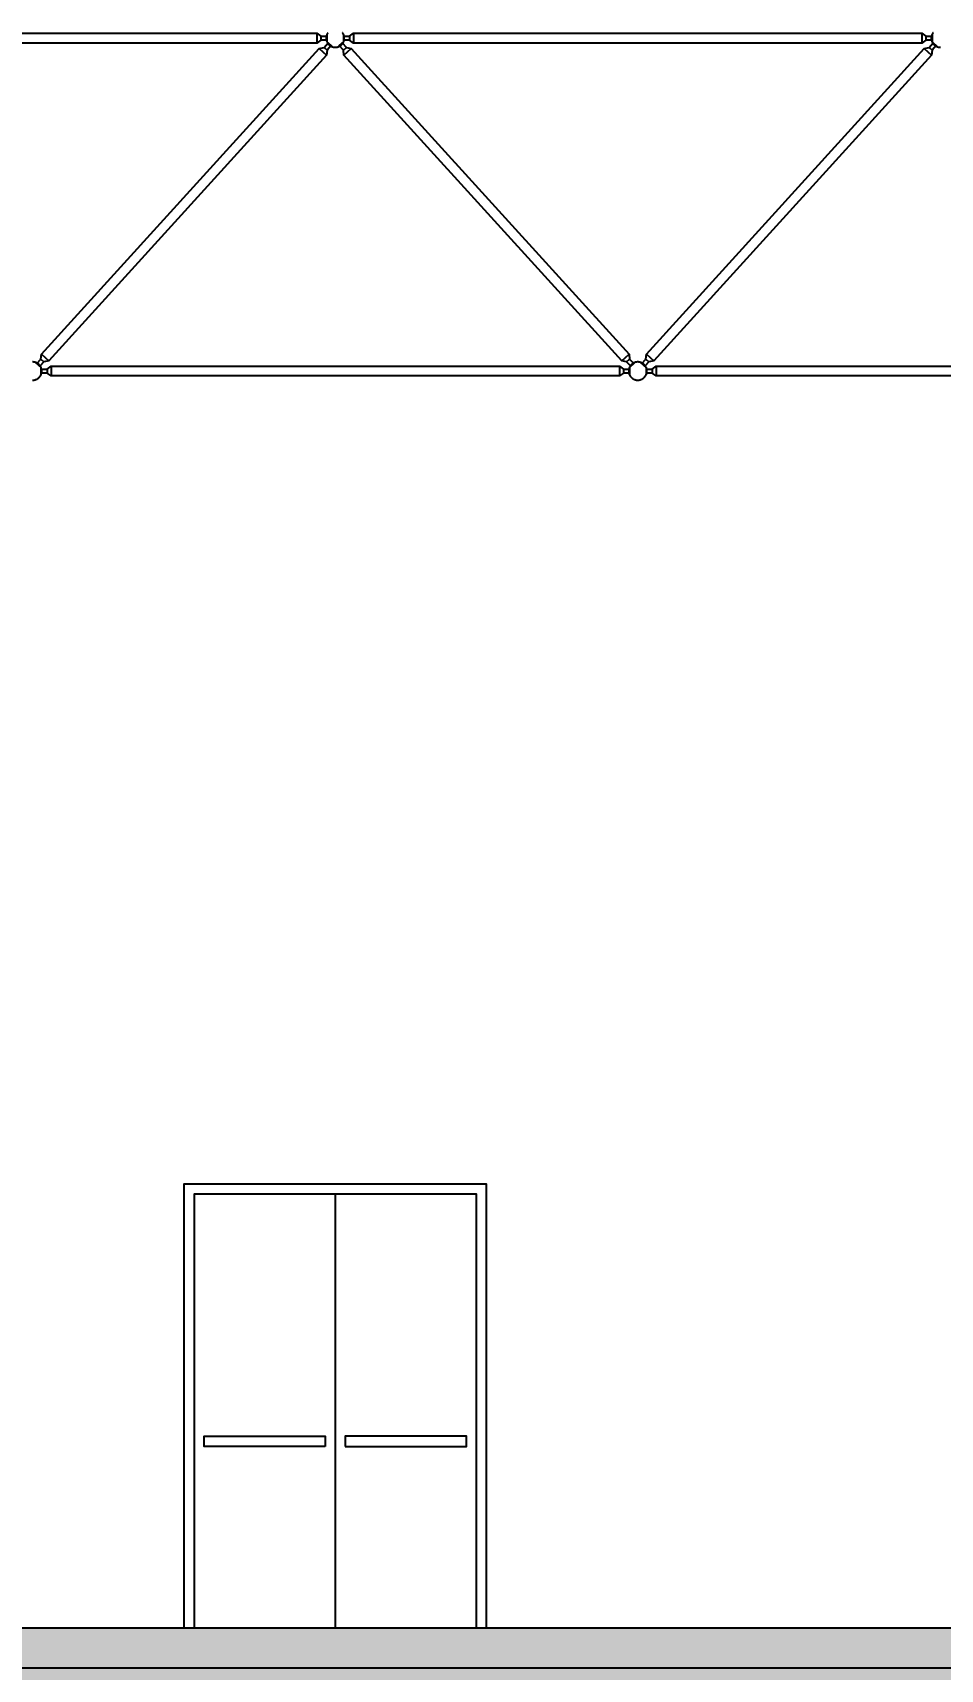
# Model space of a CAD drawing. Header units: centimetres. Extents: x 77182 to 116086, y 20619 to 33555.
# Drawn here: x 104265 to 104715, y 21920 to 22731 of the extents above; entities that cross this region are included whole.
import ezdxf

# ---------------------------------------------------------------- set-up
doc = ezdxf.new("R2010")
doc.units = ezdxf.units.CM
doc.header["$LTSCALE"] = 100
for name, color, linetype in [('A-ANNO-DIMS', 187, 'Continuous'), ('A-ELEV-02', 253, 'Continuous'), ('A-ELEV-03', 251, 'Continuous'), ('S-CONC', 5, 'Continuous'), ('S-HTCH', 8, 'Continuous')]:
    doc.layers.add(name, color=color, linetype=linetype)
doc.styles.add('Fields_100', font='act_simplex.shx', dxfattribs={"width": 0.8, "height": 20})
doc.dimstyles.new('FIELDS_100', dxfattribs={"dimscale": 0, "dimtxt": 20, "dimasz": 5, "dimexe": 5, "dimexo": 5, "dimgap": 5, "dimtad": 0, "dimdec": 0, "dimzin": 0, "dimdsep": 46, "dimtxsty": 'Fields_100', "dimblk": 'DOT', "dimcen": 0.09, "dimclrt": 50, "dimadec": 0, "dimazin": 0, "dimtfac": 1, "dimtdec": 0, "dimtix": 1, "dimtofl": 0, "dimtmove": 1, "dimatfit": 3, "dimfxl": 5, "dimfxlon": 1, "dimtolj": 1, "dimtzin": 0, "dimarcsym": 0})

# ---------------------------------------------------------------- blocks, each defined once
blk = doc.blocks.new('_Dot')
at = {"color": 0, "linetype": 'ByBlock', "lineweight": -2}
blk.add_line((-0.5, 0), (-1, 0), dxfattribs=at)
at = {"color": 0, "linetype": 'ByBlock', "const_width": 0.5}
blk.add_lwpolyline([(-0.25, 0, 1), (0.25, 0, 1)], format="xyb", close=True, dxfattribs=at)
blk = doc.blocks.new('*D17')
at = {"layer": 'A-ANNO-DIMS', "color": 0, "lineweight": -2, "transparency": 16777216}
for p, q in [((103064.7, 23343.48), (103064.7, 23353.48)), ((103069.7, 23348.48), (103933.03, 23348.48)), ((104859.7, 23348.48), (103996.36, 23348.48)), ((104864.7, 23343.48), (104864.7, 23353.48))]:
    blk.add_line(p, q, dxfattribs=at)
at = {"layer": 'DEFPOINTS', "color": 0, "transparency": 16777216}
for p in [(104864.7, 23348.48), (103064.7, 22503.48), (104864.7, 22503.48)]:
    blk.add_point(p, dxfattribs=at)
at = {"layer": 'A-ANNO-DIMS', "color": 0, "lineweight": -2, "transparency": 16777216, "xscale": 5, "yscale": 5, "zscale": 5, "rotation": 180}
blk.add_blockref('_Dot', (103064.7, 23348.48), dxfattribs=at)
at = {"layer": 'A-ANNO-DIMS', "color": 0, "lineweight": -2, "transparency": 16777216, "xscale": 5, "yscale": 5, "zscale": 5}
blk.add_blockref('_Dot', (104864.7, 23348.48), dxfattribs=at)
at = {"layer": 'A-ANNO-DIMS', "color": 50, "transparency": 16777216, "insert": (103964.7, 23348.48), "char_height": 20, "attachment_point": 5, "style": 'Fields_100'}
blk.add_mtext('\\A1;1800', dxfattribs=at)

msp = doc.modelspace()

# ---------------------------------------------------------------- hatches: boundary and pattern name
at = {"layer": 'S-HTCH'}
h = msp.add_hatch(dxfattribs=at)
h.set_pattern_fill('ANSI33', color=256, style=0)
h.set_pattern_definition([(45, (84445.261, 23206.629), (-4.490128, 4.490128), []), (45, (84449.7513, 23206.629), (-4.490128, 4.490128), [3.175, -1.5875])])
h.paths.add_polyline_path([(109909.7, 21920.39), (109909.7, 21940.39), (94019.7, 21940.39), (94019.7, 21920.39)])
h.paths.add_polyline_path([(109909.7, 21940.39), (109909.7, 21920.39), (111808.2, 21920.39), (111808.2, 21940.39)])
h = msp.add_hatch(dxfattribs=at)
h.set_pattern_fill('AR-CONC', color=256, scale=0.1, style=0)
h.set_pattern_definition([(50, (-37297.674, 23541.89), (18.2184669, -1.5939086), [1.905, -20.955]), (355, (-37297.674, 23541.89), (-3.5243421, 19.1056845), [1.524, -16.7640584]), (100.451445, (-37296.156, 23541.757), (14.6941247, 17.5117752), [1.6190009, -17.8090245]), (46.1842, (-37297.674, 23546.97), (27.107904, -4.2042328), [2.8575, -31.4325]), (96.635558, (-37295.415, 23546.62), (23.7404134, 24.7426125), [2.4285023, -26.713561]), (351.184151, (-37297.674, 23546.97), (23.7404134, 24.7426125), [2.2859967, -25.145973]), (21, (-37295.134, 23545.7), (15.1614391, -10.2265198), [1.905, -20.955]), (326, (-37295.134, 23545.7), (6.1802028, 18.4187966), [1.524, -16.764]), (71.451445, (-37293.87, 23544.848), (21.341642, 8.1922769), [1.6190009, -17.8089938]), (37.5, (-37297.674, 23541.89), (0.30886033, 8.4555039), [0, -16.5608, 0, -17.018, 0, -16.8275]), (7.5, (-37297.674, 23541.89), (6.68196625, 10.0180575), [0, -9.7028, 0, -16.1798, 0, -6.4135]), (327.5, (-37303.3384, 23541.89), (13.55905952, -0.5728744), [0, -6.35, 0, -19.812, 0, -26.289]), (317.5, (-37305.878, 23541.89), (14.8129181, 2.5426491), [0, -8.255, 0, -13.1572, 0, -18.669])])
h.paths.add_polyline_path([(111782.7, 21920.39), (94019.7, 21920.39), (94019.7, 21910.39), (111782.7, 21910.39)])

# ---------------------------------------------------------------- linework, layer by layer
at = {"layer": 'A-ELEV-02'}
for points in [[(104118.8, 22729.39), (104121.8, 22729.39), (104123.8, 22730.8), (104405.6, 22730.8), (104407.6, 22729.39), (104410.6, 22729.39)], [(104405.6, 22730.8), (104405.6, 22725.97)], [(104411.1, 22731.09), (104411.01, 22730.97), (104410.93, 22730.84), (104410.85, 22730.71), (104410.77, 22730.58), (104410.7, 22730.45), (104410.63, 22730.31), (104410.56, 22730.17), (104410.51, 22730.02), (104410.45, 22729.88), (104410.43, 22729.8), (104410.4, 22729.73), (104410.38, 22729.65), (104410.36, 22729.57), (104410.34, 22729.5), (104410.32, 22729.42), (104410.3, 22729.34), (104410.28, 22729.26), (104410.27, 22729.19), (104410.26, 22729.11), (104410.24, 22729.03), (104410.23, 22728.95), (104410.22, 22728.87), (104410.22, 22728.79), (104410.21, 22728.71), (104410.2, 22728.63), (104410.2, 22728.55), (104410.2, 22728.47), (104410.2, 22728.39), (104410.2, 22728.31), (104410.2, 22728.23), (104410.2, 22728.15), (104410.21, 22728.07), (104410.21, 22727.99), (104410.22, 22727.92), (104410.23, 22727.84), (104410.24, 22727.76), (104410.25, 22727.68), (104410.28, 22727.53), (104410.31, 22727.37), (104410.35, 22727.22), (104410.39, 22727.07), (104410.44, 22726.93), (104410.49, 22726.79), (104410.55, 22726.65), (104410.61, 22726.51), (104410.67, 22726.37), (104410.74, 22726.24), (104410.81, 22726.11), (104410.89, 22725.98), (104410.98, 22725.86), (104411.07, 22725.73), (104411.16, 22725.61), (104411.26, 22725.49), (104411.36, 22725.37), (104411.47, 22725.25), (104411.52, 22725.2), (104411.58, 22725.14), (104411.64, 22725.09), (104411.69, 22725.04), (104411.75, 22724.98), (104411.81, 22724.93), (104411.88, 22724.88), (104411.94, 22724.83), (104412, 22724.78), (104412.07, 22724.74), (104412.13, 22724.69), (104412.2, 22724.65), (104412.26, 22724.6), (104412.33, 22724.56), (104412.4, 22724.52), (104412.47, 22724.48), (104412.54, 22724.44), (104412.61, 22724.4), (104412.68, 22724.36), (104412.75, 22724.33), (104412.82, 22724.3), (104412.9, 22724.26), (104412.97, 22724.23), (104413.04, 22724.2), (104413.12, 22724.17), (104413.19, 22724.15), (104413.27, 22724.12), (104413.34, 22724.1), (104413.49, 22724.05), (104413.64, 22724.01), (104413.79, 22723.98), (104413.95, 22723.95), (104414.1, 22723.93), (104414.25, 22723.91), (104414.4, 22723.9), (104414.55, 22723.89), (104414.7, 22723.89), (104414.85, 22723.89), (104415, 22723.9), (104415.15, 22723.91), (104415.3, 22723.93), (104415.45, 22723.95), (104415.6, 22723.98), (104415.75, 22724.01), (104415.9, 22724.05), (104416.05, 22724.1), (104416.13, 22724.12), (104416.2, 22724.15), (104416.28, 22724.17), (104416.35, 22724.2), (104416.43, 22724.23), (104416.5, 22724.26), (104416.57, 22724.3), (104416.64, 22724.33), (104416.71, 22724.36), (104416.79, 22724.4), (104416.86, 22724.44), (104416.93, 22724.48), (104416.99, 22724.52), (104417.06, 22724.56), (104417.13, 22724.6), (104417.2, 22724.65), (104417.26, 22724.69), (104417.33, 22724.74), (104417.39, 22724.78), (104417.46, 22724.83), (104417.52, 22724.88), (104417.58, 22724.93), (104417.64, 22724.98), (104417.7, 22725.04), (104417.76, 22725.09), (104417.82, 22725.14), (104417.87, 22725.2), (104417.93, 22725.25), (104418.04, 22725.37), (104418.14, 22725.49), (104418.24, 22725.61), (104418.33, 22725.73), (104418.42, 22725.86), (104418.5, 22725.98), (104418.58, 22726.11), (104418.65, 22726.24), (104418.72, 22726.37), (104418.79, 22726.51), (104418.85, 22726.65), (104418.9, 22726.79), (104418.95, 22726.93), (104419, 22727.07), (104419.04, 22727.22), (104419.08, 22727.37), (104419.11, 22727.53), (104419.14, 22727.68), (104419.15, 22727.76), (104419.16, 22727.84), (104419.17, 22727.92), (104419.18, 22727.99), (104419.19, 22728.07), (104419.19, 22728.15), (104419.19, 22728.23), (104419.2, 22728.31), (104419.2, 22728.39), (104419.2, 22728.47), (104419.19, 22728.55), (104419.19, 22728.63), (104419.19, 22728.71), (104419.18, 22728.79), (104419.17, 22728.87), (104419.16, 22728.95), (104419.15, 22729.03), (104419.14, 22729.11), (104419.13, 22729.19), (104419.11, 22729.26), (104419.09, 22729.34), (104419.08, 22729.42), (104419.06, 22729.5), (104419.04, 22729.57), (104419.02, 22729.65), (104418.99, 22729.73), (104418.97, 22729.8), (104418.94, 22729.88), (104418.89, 22730.02), (104418.83, 22730.17), (104418.77, 22730.31), (104418.7, 22730.45), (104418.63, 22730.58), (104418.55, 22730.71), (104418.47, 22730.84), (104418.38, 22730.97), (104418.3, 22731.09)], [(104410.6, 22730.24), (104410.6, 22726.53)], [(104418.8, 22729.39), (104421.8, 22729.39), (104423.8, 22730.8), (104705.6, 22730.8), (104707.6, 22729.39), (104710.6, 22729.39)], [(104418.8, 22730.24), (104418.8, 22726.53)], [(104423.8, 22730.8), (104423.8, 22725.97)], [(104705.6, 22730.8), (104705.6, 22725.97)], [(104711.1, 22731.09), (104711.01, 22730.97), (104710.93, 22730.84), (104710.85, 22730.71), (104710.77, 22730.58), (104710.7, 22730.45), (104710.63, 22730.31), (104710.56, 22730.17), (104710.51, 22730.02), (104710.45, 22729.88), (104710.43, 22729.8), (104710.4, 22729.73), (104710.38, 22729.65), (104710.36, 22729.57), (104710.34, 22729.5), (104710.32, 22729.42), (104710.3, 22729.34), (104710.28, 22729.26), (104710.27, 22729.19), (104710.26, 22729.11), (104710.24, 22729.03), (104710.23, 22728.95), (104710.22, 22728.87), (104710.22, 22728.79), (104710.21, 22728.71), (104710.2, 22728.63), (104710.2, 22728.55), (104710.2, 22728.47), (104710.2, 22728.39), (104710.2, 22728.31), (104710.2, 22728.23), (104710.2, 22728.15), (104710.21, 22728.07), (104710.21, 22727.99), (104710.22, 22727.92), (104710.23, 22727.84), (104710.24, 22727.76), (104710.25, 22727.68), (104710.28, 22727.53), (104710.31, 22727.37), (104710.35, 22727.22), (104710.39, 22727.07), (104710.44, 22726.93), (104710.49, 22726.79), (104710.55, 22726.65), (104710.61, 22726.51), (104710.67, 22726.37), (104710.74, 22726.24), (104710.81, 22726.11), (104710.89, 22725.98), (104710.98, 22725.86), (104711.07, 22725.73), (104711.16, 22725.61), (104711.26, 22725.49), (104711.36, 22725.37), (104711.47, 22725.25), (104711.52, 22725.2), (104711.58, 22725.14), (104711.64, 22725.09), (104711.69, 22725.04), (104711.75, 22724.98), (104711.81, 22724.93), (104711.88, 22724.88), (104711.94, 22724.83), (104712, 22724.78), (104712.07, 22724.74), (104712.13, 22724.69), (104712.2, 22724.65), (104712.26, 22724.6), (104712.33, 22724.56), (104712.4, 22724.52), (104712.47, 22724.48), (104712.54, 22724.44), (104712.61, 22724.4), (104712.68, 22724.36), (104712.75, 22724.33), (104712.82, 22724.3), (104712.9, 22724.26), (104712.97, 22724.23), (104713.04, 22724.2), (104713.12, 22724.17), (104713.19, 22724.15), (104713.27, 22724.12), (104713.34, 22724.1), (104713.49, 22724.05), (104713.64, 22724.01), (104713.79, 22723.98), (104713.95, 22723.95), (104714.1, 22723.93), (104714.25, 22723.91), (104714.4, 22723.9), (104714.55, 22723.89), (104714.7, 22723.89), (104714.85, 22723.89)], [(104710.6, 22730.24), (104710.6, 22726.53)], [(104410.6, 22727.39), (104407.6, 22727.39), (104405.6, 22725.97), (104123.8, 22725.97), (104121.8, 22727.39), (104118.8, 22727.39)], [(104406.79, 22723.28), (104410.36, 22720.03)], [(104407.6, 22729.39), (104407.6, 22727.39)], [(104409.18, 22723.81), (104410.66, 22722.46)], [(104410.57, 22726.6), (104413.31, 22724.11)], [(104416.08, 22724.11), (104418.83, 22726.6)], [(104418.73, 22722.46), (104420.21, 22723.81)], [(104710.6, 22727.39), (104707.6, 22727.39), (104705.6, 22725.97), (104423.8, 22725.97), (104421.8, 22727.39), (104418.8, 22727.39)], [(104419.03, 22720.03), (104422.61, 22723.28)], [(104421.8, 22729.39), (104421.8, 22727.39)], [(104706.79, 22723.28), (104710.36, 22720.03)], [(104707.6, 22729.39), (104707.6, 22727.39)], [(104709.18, 22723.81), (104710.66, 22722.46)], [(104710.57, 22726.6), (104713.31, 22724.11)], [(104264.6, 22558.89), (104264.7, 22558.89), (104264.8, 22558.89), (104264.9, 22558.89), (104265, 22558.9), (104265.1, 22558.9), (104265.2, 22558.92), (104265.31, 22558.93), (104265.41, 22558.94), (104265.52, 22558.96), (104265.62, 22558.98), (104265.73, 22559.01), (104265.83, 22559.03), (104265.94, 22559.06), (104266.04, 22559.09), (104266.15, 22559.13), (104266.25, 22559.16), (104266.35, 22559.2), (104266.46, 22559.25), (104266.56, 22559.29), (104266.66, 22559.34), (104266.76, 22559.39), (104266.86, 22559.44), (104266.96, 22559.5), (104267.06, 22559.56), (104267.16, 22559.62), (104267.26, 22559.68), (104267.35, 22559.75), (104267.44, 22559.82), (104267.53, 22559.89), (104267.62, 22559.97), (104267.71, 22560.04), (104267.8, 22560.12), (104267.88, 22560.2), (104267.96, 22560.29), (104268.04, 22560.37), (104268.12, 22560.46), (104268.19, 22560.55), (104268.26, 22560.64), (104268.33, 22560.73), (104268.4, 22560.83), (104268.46, 22560.92), (104268.53, 22561.02), (104268.58, 22561.12), (104268.64, 22561.22), (104268.69, 22561.32), (104268.75, 22561.42), (104268.79, 22561.52), (104268.84, 22561.63), (104268.88, 22561.73), (104268.92, 22561.83), (104268.96, 22561.94), (104268.99, 22562.04), (104269.02, 22562.15), (104269.05, 22562.25), (104269.08, 22562.36), (104269.1, 22562.46), (104269.12, 22562.57), (104269.14, 22562.67), (104269.16, 22562.78), (104269.17, 22562.88), (104269.18, 22562.98), (104269.19, 22563.08), (104269.19, 22563.19), (104269.2, 22563.29), (104269.2, 22563.39), (104269.2, 22563.49), (104269.19, 22563.59), (104269.19, 22563.69), (104269.18, 22563.79), (104269.17, 22563.89), (104269.16, 22564), (104269.14, 22564.1), (104269.12, 22564.21), (104269.1, 22564.31), (104269.08, 22564.41), (104269.05, 22564.52), (104269.02, 22564.62), (104268.99, 22564.73), (104268.96, 22564.83), (104268.92, 22564.94), (104268.88, 22565.04), (104268.84, 22565.15), (104268.79, 22565.25), (104268.75, 22565.35), (104268.69, 22565.45), (104268.64, 22565.55), (104268.58, 22565.65), (104268.53, 22565.75), (104268.46, 22565.85), (104268.4, 22565.94), (104268.33, 22566.04), (104268.26, 22566.13), (104268.19, 22566.22), (104268.12, 22566.31), (104268.04, 22566.4), (104267.96, 22566.49), (104267.88, 22566.57), (104267.8, 22566.65), (104267.71, 22566.73), (104267.62, 22566.81), (104267.53, 22566.88), (104267.44, 22566.95), (104267.35, 22567.02), (104267.26, 22567.09), (104267.16, 22567.15), (104267.06, 22567.21), (104266.96, 22567.27), (104266.86, 22567.33), (104266.76, 22567.38), (104266.66, 22567.43), (104266.56, 22567.48), (104266.46, 22567.53), (104266.35, 22567.57), (104266.25, 22567.61), (104266.15, 22567.65), (104266.04, 22567.68), (104265.94, 22567.71), (104265.83, 22567.74), (104265.73, 22567.77), (104265.62, 22567.79), (104265.52, 22567.81), (104265.41, 22567.83), (104265.31, 22567.84), (104265.2, 22567.86), (104265.1, 22567.87), (104265, 22567.88), (104264.9, 22567.88), (104264.8, 22567.89), (104264.7, 22567.89), (104264.6, 22567.89)], [(104266.08, 22567.67), (104268.83, 22565.17)], [(104268.73, 22569.31), (104270.21, 22567.97)], [(104269.03, 22571.74), (104272.61, 22568.5)], [(104556.79, 22568.5), (104560.36, 22571.74)], [(104559.18, 22567.97), (104560.66, 22569.31)], [(104560.57, 22565.17), (104563.31, 22567.67)], [(104566.08, 22567.67), (104568.83, 22565.17)], [(104568.73, 22569.31), (104570.21, 22567.97)], [(104569.03, 22571.74), (104572.61, 22568.5)], [(104268.8, 22564.39), (104271.8, 22564.39), (104273.8, 22565.8), (104555.6, 22565.8), (104557.6, 22564.39), (104560.6, 22564.39)], [(104268.8, 22565.24), (104268.8, 22561.53)], [(104560.6, 22562.39), (104557.6, 22562.39), (104555.6, 22560.97), (104273.8, 22560.97), (104271.8, 22562.39), (104268.8, 22562.39)], [(104271.8, 22564.39), (104271.8, 22562.39)], [(104273.8, 22565.8), (104273.8, 22560.97)], [(104555.6, 22565.8), (104555.6, 22560.97)], [(104557.6, 22564.39), (104557.6, 22562.39)], [(104560.6, 22565.24), (104560.6, 22561.53)], [(104568.8, 22564.39), (104571.8, 22564.39), (104573.8, 22565.8), (104855.6, 22565.8), (104857.6, 22564.39), (104860.6, 22564.39)], [(104568.8, 22565.24), (104568.8, 22561.53)], [(104860.6, 22562.39), (104857.6, 22562.39), (104855.6, 22560.97), (104573.8, 22560.97), (104571.8, 22562.39), (104568.8, 22562.39)], [(104571.8, 22564.39), (104571.8, 22562.39)], [(104573.8, 22565.8), (104573.8, 22560.97)]]:
    msp.add_lwpolyline(points, dxfattribs=at)
for points in [[(104266.72, 22567.09), (104268.73, 22569.31), (104269.03, 22571.74), (104406.79, 22723.28), (104409.18, 22723.81), (104411.2, 22726.03), (104412.68, 22724.68), (104410.66, 22722.46), (104410.36, 22720.03), (104272.61, 22568.5), (104270.21, 22567.97), (104268.2, 22565.75)], [(104561.2, 22565.75), (104559.18, 22567.97), (104556.79, 22568.5), (104419.03, 22720.03), (104418.73, 22722.46), (104416.72, 22724.68), (104418.2, 22726.03), (104420.21, 22723.81), (104422.61, 22723.28), (104560.36, 22571.74), (104560.66, 22569.31), (104562.68, 22567.09)], [(104566.72, 22567.09), (104568.73, 22569.31), (104569.03, 22571.74), (104706.79, 22723.28), (104709.18, 22723.81), (104711.2, 22726.03), (104712.68, 22724.68), (104710.66, 22722.46), (104710.36, 22720.03), (104572.61, 22568.5), (104570.21, 22567.97), (104568.2, 22565.75)], [(104569.2, 22563.39), (104569.2, 22563.49), (104569.19, 22563.59), (104569.19, 22563.69), (104569.18, 22563.79), (104569.17, 22563.89), (104569.16, 22564), (104569.14, 22564.1), (104569.12, 22564.21), (104569.1, 22564.31), (104569.08, 22564.41), (104569.05, 22564.52), (104569.02, 22564.62), (104568.99, 22564.73), (104568.96, 22564.83), (104568.92, 22564.94), (104568.88, 22565.04), (104568.84, 22565.15), (104568.79, 22565.25), (104568.75, 22565.35), (104568.69, 22565.45), (104568.64, 22565.55), (104568.58, 22565.65), (104568.53, 22565.75), (104568.46, 22565.85), (104568.4, 22565.94), (104568.33, 22566.04), (104568.26, 22566.13), (104568.19, 22566.22), (104568.12, 22566.31), (104568.04, 22566.4), (104567.96, 22566.49), (104567.88, 22566.57), (104567.8, 22566.65), (104567.71, 22566.73), (104567.62, 22566.81), (104567.53, 22566.88), (104567.44, 22566.95), (104567.35, 22567.02), (104567.26, 22567.09), (104567.16, 22567.15), (104567.06, 22567.21), (104566.96, 22567.27), (104566.86, 22567.33), (104566.76, 22567.38), (104566.66, 22567.43), (104566.56, 22567.48), (104566.46, 22567.53), (104566.35, 22567.57), (104566.25, 22567.61), (104566.15, 22567.65), (104566.04, 22567.68), (104565.94, 22567.71), (104565.83, 22567.74), (104565.73, 22567.77), (104565.62, 22567.79), (104565.52, 22567.81), (104565.41, 22567.83), (104565.31, 22567.84), (104565.2, 22567.86), (104565.1, 22567.87), (104565, 22567.88), (104564.9, 22567.88), (104564.8, 22567.89), (104564.7, 22567.89), (104564.6, 22567.89), (104564.5, 22567.88), (104564.4, 22567.88), (104564.29, 22567.87), (104564.19, 22567.86), (104564.09, 22567.84), (104563.98, 22567.83), (104563.88, 22567.81), (104563.77, 22567.79), (104563.67, 22567.77), (104563.56, 22567.74), (104563.46, 22567.71), (104563.35, 22567.68), (104563.25, 22567.65), (104563.15, 22567.61), (104563.04, 22567.57), (104562.94, 22567.53), (104562.83, 22567.48), (104562.73, 22567.43), (104562.63, 22567.38), (104562.53, 22567.33), (104562.43, 22567.27), (104562.33, 22567.21), (104562.24, 22567.15), (104562.14, 22567.09), (104562.04, 22567.02), (104561.95, 22566.95), (104561.86, 22566.88), (104561.77, 22566.81), (104561.68, 22566.73), (104561.6, 22566.65), (104561.52, 22566.57), (104561.43, 22566.49), (104561.36, 22566.4), (104561.28, 22566.31), (104561.2, 22566.22), (104561.13, 22566.13), (104561.06, 22566.04), (104561, 22565.94), (104560.93, 22565.85), (104560.87, 22565.75), (104560.81, 22565.65), (104560.75, 22565.55), (104560.7, 22565.45), (104560.65, 22565.35), (104560.6, 22565.25), (104560.56, 22565.15), (104560.51, 22565.04), (104560.47, 22564.94), (104560.44, 22564.83), (104560.4, 22564.73), (104560.37, 22564.62), (104560.34, 22564.52), (104560.32, 22564.41), (104560.29, 22564.31), (104560.27, 22564.21), (104560.25, 22564.1), (104560.24, 22564), (104560.23, 22563.89), (104560.22, 22563.79), (104560.21, 22563.69), (104560.2, 22563.59), (104560.2, 22563.49), (104560.2, 22563.39), (104560.2, 22563.29), (104560.2, 22563.19), (104560.21, 22563.08), (104560.22, 22562.98), (104560.23, 22562.88), (104560.24, 22562.78), (104560.25, 22562.67), (104560.27, 22562.57), (104560.29, 22562.46), (104560.32, 22562.36), (104560.34, 22562.25), (104560.37, 22562.15), (104560.4, 22562.04), (104560.44, 22561.94), (104560.47, 22561.83), (104560.51, 22561.73), (104560.56, 22561.63), (104560.6, 22561.52), (104560.65, 22561.42), (104560.7, 22561.32), (104560.75, 22561.22), (104560.81, 22561.12), (104560.87, 22561.02), (104560.93, 22560.92), (104561, 22560.83), (104561.06, 22560.73), (104561.13, 22560.64), (104561.2, 22560.55), (104561.28, 22560.46), (104561.36, 22560.37), (104561.43, 22560.29), (104561.52, 22560.2), (104561.6, 22560.12), (104561.68, 22560.04), (104561.77, 22559.97), (104561.86, 22559.89), (104561.95, 22559.82), (104562.04, 22559.75), (104562.14, 22559.68), (104562.24, 22559.62), (104562.33, 22559.56), (104562.43, 22559.5), (104562.53, 22559.44), (104562.63, 22559.39), (104562.73, 22559.34), (104562.83, 22559.29), (104562.94, 22559.25), (104563.04, 22559.2), (104563.15, 22559.16), (104563.25, 22559.13), (104563.35, 22559.09), (104563.46, 22559.06), (104563.56, 22559.03), (104563.67, 22559.01), (104563.77, 22558.98), (104563.88, 22558.96), (104563.98, 22558.94), (104564.09, 22558.93), (104564.19, 22558.92), (104564.29, 22558.9), (104564.4, 22558.9), (104564.5, 22558.89), (104564.6, 22558.89), (104564.7, 22558.89), (104564.8, 22558.89), (104564.9, 22558.89), (104565, 22558.9), (104565.1, 22558.9), (104565.2, 22558.92), (104565.31, 22558.93), (104565.41, 22558.94), (104565.52, 22558.96), (104565.62, 22558.98), (104565.73, 22559.01), (104565.83, 22559.03), (104565.94, 22559.06), (104566.04, 22559.09), (104566.15, 22559.13), (104566.25, 22559.16), (104566.35, 22559.2), (104566.46, 22559.25), (104566.56, 22559.29), (104566.66, 22559.34), (104566.76, 22559.39), (104566.86, 22559.44), (104566.96, 22559.5), (104567.06, 22559.56), (104567.16, 22559.62), (104567.26, 22559.68), (104567.35, 22559.75), (104567.44, 22559.82), (104567.53, 22559.89), (104567.62, 22559.97), (104567.71, 22560.04), (104567.8, 22560.12), (104567.88, 22560.2), (104567.96, 22560.29), (104568.04, 22560.37), (104568.12, 22560.46), (104568.19, 22560.55), (104568.26, 22560.64), (104568.33, 22560.73), (104568.4, 22560.83), (104568.46, 22560.92), (104568.53, 22561.02), (104568.58, 22561.12), (104568.64, 22561.22), (104568.69, 22561.32), (104568.75, 22561.42), (104568.79, 22561.52), (104568.84, 22561.63), (104568.88, 22561.73), (104568.92, 22561.83), (104568.96, 22561.94), (104568.99, 22562.04), (104569.02, 22562.15), (104569.05, 22562.25), (104569.08, 22562.36), (104569.1, 22562.46), (104569.12, 22562.57), (104569.14, 22562.67), (104569.16, 22562.78), (104569.17, 22562.88), (104569.18, 22562.98), (104569.19, 22563.08), (104569.19, 22563.19), (104569.2, 22563.29)]]:
    msp.add_lwpolyline(points, close=True, dxfattribs=at)
at = {"layer": 'A-ELEV-03'}
msp.add_line((104414.7, 22155.39), (104414.7, 21940.39), dxfattribs=at)
for points in [[(104489.7, 21940.39), (104489.7, 22160.39), (104339.7, 22160.39), (104339.7, 21940.39)], [(104484.7, 21940.39), (104484.7, 22155.39), (104344.7, 22155.39), (104344.7, 21940.39)]]:
    msp.add_lwpolyline(points, dxfattribs=at)
for points in [[(104409.7, 22030.39), (104349.7, 22030.39), (104349.7, 22035.39), (104409.7, 22035.39)], [(104419.7, 22030.39), (104479.7, 22030.39), (104479.7, 22035.39), (104419.7, 22035.39)]]:
    msp.add_lwpolyline(points, close=True, dxfattribs=at)
at = {"layer": 'S-CONC'}
msp.add_lwpolyline([(109909.7, 21920.39), (94019.7, 21920.39), (94019.7, 21940.39), (109909.7, 21940.39)], dxfattribs=at)

# ---------------------------------------------------------------- dimensions: what is measured, and where the dimension line sits
at = {"layer": 'A-ANNO-DIMS'}
dim = msp.add_linear_dim(base=(104864.7, 23348.48), p1=(103064.7, 22503.48), p2=(104864.7, 22503.48), dimstyle='FIELDS_100', override={"dimscale": 1}, dxfattribs=at)
dim.commit()
dim.dimension.update_dxf_attribs({"geometry": '*D17', "text_midpoint": (103964.7, 23348.48)})

doc.saveas('drawing.dxf')
